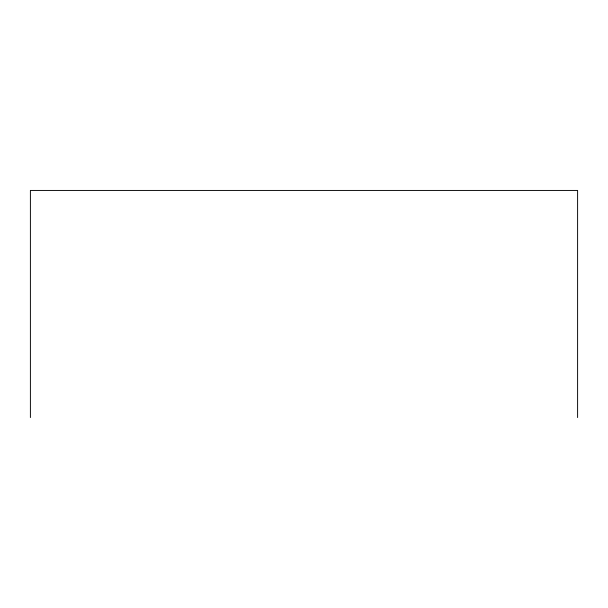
<?xml version="1.0" encoding="UTF-8"?>
<svg xmlns="http://www.w3.org/2000/svg" width="608" height="608" viewBox="0 0 608 608"><rect width="100%" height="100%" fill="white"/><g stroke="black" fill="none" stroke-linecap="round" stroke-linejoin="round"><path stroke-width="0.91" d="M577.6 417.559L577.6 190.441L30.4 190.441L30.4 417.559"/></g></svg>
